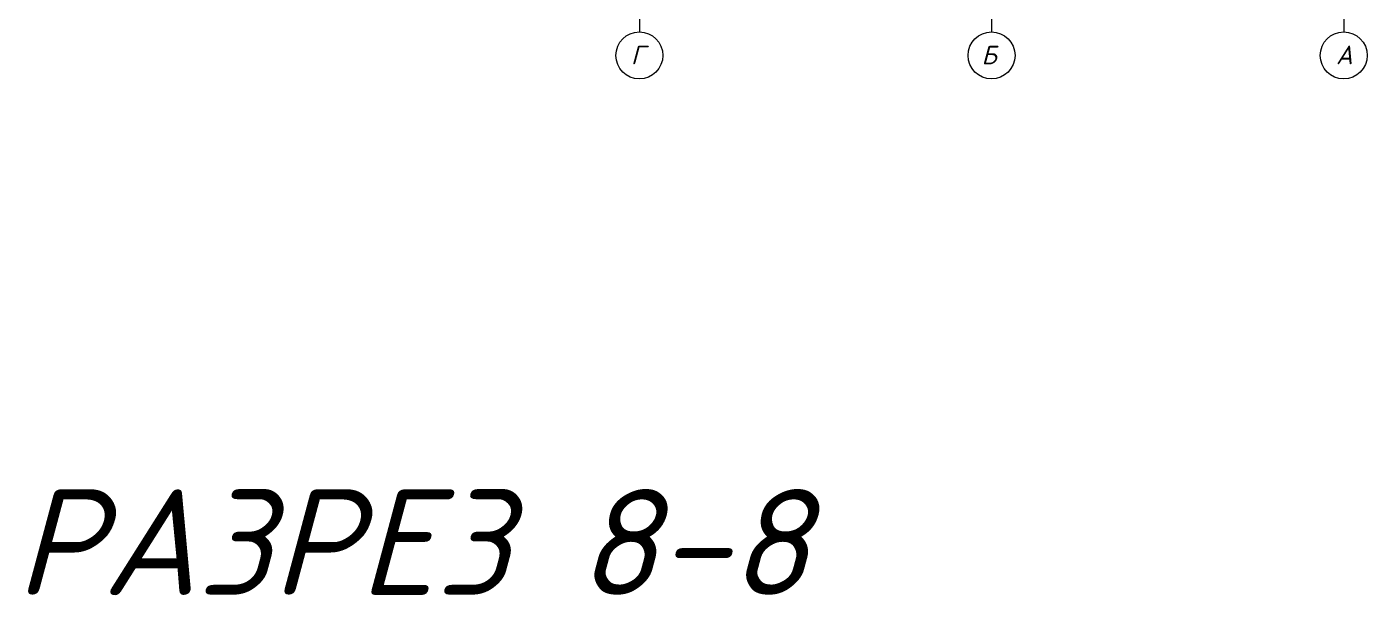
# Model space of a CAD drawing. Header units: millimetres. Extents: x -238377 to 196118, y -123284 to 30177.
# Drawn here: x 90641 to 113476, y -92314 to -82629 of the extents above; entities that cross this region are included whole.
import ezdxf

# ---------------------------------------------------------------- set-up
doc = ezdxf.new("R2010")
doc.units = ezdxf.units.MM
doc.header["$MEASUREMENT"] = 0
doc.linetypes.add('Штрихштриховая', pattern=[10936.110735, 5291.666508, -2116.666555, 1411.111116, -2116.666555])
doc.layers.get('0').update_dxf_attribs({"lineweight": 5})
doc.layers.add('оси', color=7, linetype='Continuous')
doc.layers.add('оси_Ном._пера__96', color=7, linetype='Continuous', lineweight=5)
doc.layers.add('оси_Ном._пера__97', color=7, linetype='Continuous', lineweight=20)
doc.styles.add('STEP PR', font='isocpeui.ttf')

msp = doc.modelspace()

# ---------------------------------------------------------------- linework, layer by layer
at = {"layer": 'оси_Ном._пера__96', "linetype": 'Штрихштриховая', "ltscale": 0.1}
for p, q in [((101076.3, -68002), (101076.3, -82716.7)), ((107076.3, -69365.1), (107076.3, -82718.9)), ((113076.3, -71523.6), (113076.3, -82718.9))]:
    msp.add_line(p, q, dxfattribs=at)
at = {"layer": 'оси_Ном._пера__97', "linetype": 'Continuous'}
for centre in [(101076.3, -83116.7), (101076.3, -83116.7), (107076.3, -83116.7), (107076.3, -83116.7), (113076.3, -83116.7)]:
    msp.add_circle(centre, 400, dxfattribs=at)

# ---------------------------------------------------------------- texts
at = {"color": 30, "lineweight": 40, "true_color": 0xeb8e14, "insert": (90435.9, -90510), "char_height": 1200, "attachment_point": 1, "style": 'STEP PR'}
msp.add_mtext('{\\H1.5x;РАЗРЕЗ 8-8}', dxfattribs=at)
at = {"layer": 'оси', "color": 251, "linetype": 'Continuous', "lineweight": 13, "char_height": 316.8, "attachment_point": 9, "style": 'STEP PR'}
for s, insert in [('Г', (101168.6, -83267.7)), ('Б', (107163.7, -83267.7)), ('А', (113229, -83267.7))]:
    msp.add_mtext(s, dxfattribs=dict(at, insert=insert))

doc.saveas('drawing.dxf')
